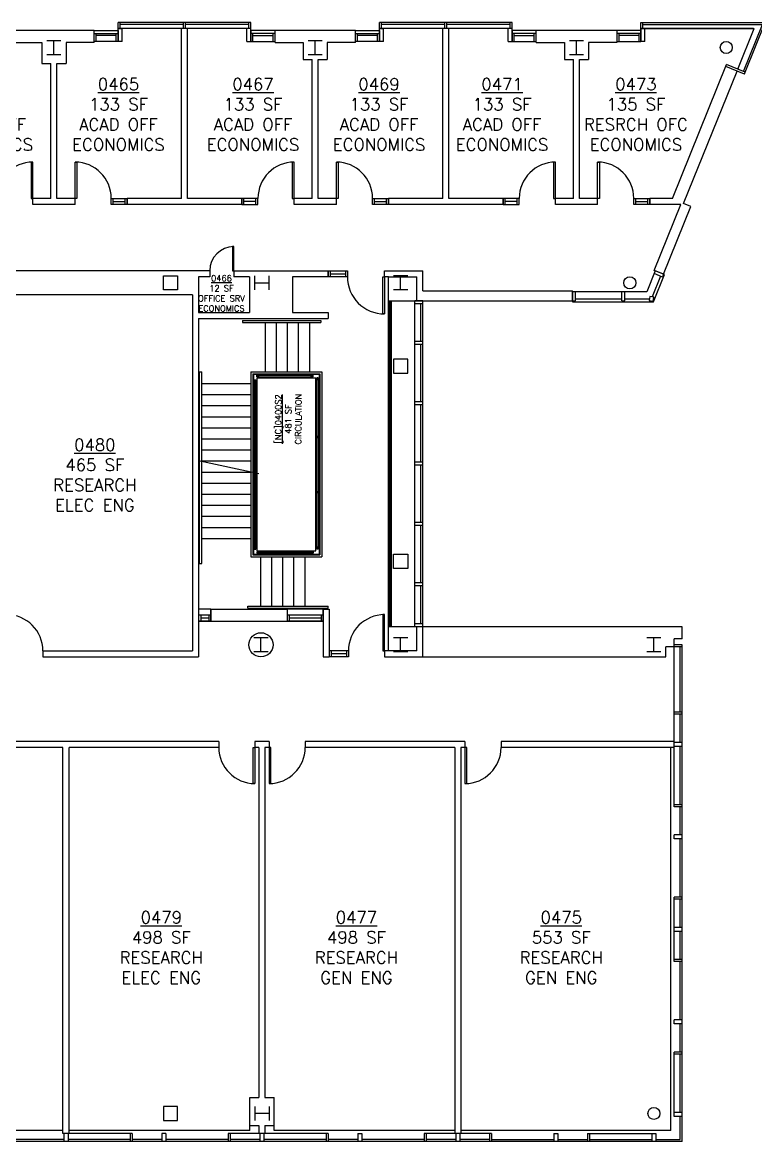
# Model space of a CAD drawing. Header units: inches. Extents: x 718 to 6834, y 507 to 5094.
# Drawn here: x 5355 to 6085, y 2328 to 3441 of the extents above; entities that cross this region are included whole.
import ezdxf

# ---------------------------------------------------------------- set-up
doc = ezdxf.new("R2010")
doc.units = ezdxf.units.IN
doc.header["$LTSCALE"] = 48
doc.header["$MEASUREMENT"] = 0
for name, color, linetype in [('A-AREA-IDEN-UCSC', 7, 'Continuous'), ('a-cols', 1, 'Continuous'), ('a-door', 3, 'Continuous'), ('a-flor-hral', 4, 'Continuous'), ('a-flor-strs', 9, 'Continuous'), ('a-glaz', 5, 'Continuous'), ('a-wall', 7, 'Continuous')]:
    doc.layers.add(name, color=color, linetype=linetype)
doc.styles.get("Standard").update_dxf_attribs({"font": 'romans.shx'})

msp = doc.modelspace()

# ---------------------------------------------------------------- linework, layer by layer
at = {"layer": 'a-cols'}
for p, q in [((5379.8, 3422.7), (5393.8, 3422.7)), ((5386.8, 3408.7), (5386.8, 3422.7)), ((5639.8, 3422.7), (5653.8, 3422.7)), ((5646.8, 3408.7), (5646.8, 3422.7)), ((5899.8, 3422.7), (5913.8, 3422.7)), ((5906.8, 3408.7), (5906.8, 3422.7)), ((5379.8, 3408.7), (5393.8, 3408.7)), ((5639.8, 3408.7), (5653.8, 3408.7)), ((5899.8, 3408.7), (5913.8, 3408.7)), ((5495.8, 3188.7), (5509.8, 3188.7)), ((5495.8, 3174.7), (5495.8, 3188.7)), ((5509.8, 3188.7), (5509.8, 3174.7)), ((5586.8, 3174.7), (5586.8, 3188.7)), ((5600.8, 3174.7), (5600.8, 3188.7)), ((5738.8, 3188.7), (5724.8, 3188.7)), ((5731.8, 3174.7), (5731.8, 3188.7)), ((5509.8, 3174.7), (5495.8, 3174.7)), ((5586.8, 3181.7), (5600.8, 3181.7)), ((5738.8, 3174.7), (5724.8, 3174.7)), ((5724.8, 3105.7), (5724.8, 3091.7)), ((5738.8, 3105.7), (5724.8, 3105.7)), ((5738.8, 3091.7), (5738.8, 3105.7)), ((5724.8, 3091.7), (5738.8, 3091.7)), ((5724.8, 2897.7), (5724.8, 2911.7)), ((5724.8, 2911.7), (5738.8, 2911.7)), ((5738.8, 2911.7), (5738.8, 2897.7)), ((5738.8, 2897.7), (5724.8, 2897.7)), ((5599.8, 2828.7), (5585.8, 2828.7)), ((5592.8, 2814.7), (5592.8, 2828.7)), ((5738.8, 2828.7), (5724.8, 2828.7)), ((5731.8, 2814.7), (5731.8, 2828.7)), ((5990.8, 2828.7), (5976.8, 2828.7)), ((5983.8, 2814.7), (5983.8, 2828.7)), ((5599.8, 2814.7), (5585.8, 2814.7)), ((5738.8, 2814.7), (5724.8, 2814.7)), ((5990.8, 2814.7), (5976.8, 2814.7)), ((5509.8, 2362.7), (5495.8, 2362.7)), ((5495.8, 2362.7), (5495.8, 2348.7)), ((5509.8, 2348.7), (5509.8, 2362.7)), ((5586.8, 2362.7), (5586.8, 2348.7)), ((5600.8, 2362.7), (5600.8, 2348.7)), ((5495.8, 2348.7), (5509.8, 2348.7)), ((5600.8, 2355.7), (5586.8, 2355.7))]:
    msp.add_line(p, q, dxfattribs=at)
for centre, radius in [((6055.8, 3415.7), 6), ((5959.8, 3181.7), 6), ((5592.8, 2821.7), 12), ((5983.8, 2355.7), 6)]:
    msp.add_circle(centre, radius, dxfattribs=at)
at = {"layer": 'a-door'}
for p, q in [((5365.8, 3301.7), (5364, 3301.7)), ((5364, 3301.7), (5364, 3265.7)), ((5365.8, 3265.7), (5365.8, 3301.7)), ((5407.8, 3265.7), (5407.8, 3301.7)), ((5407.8, 3301.7), (5409.6, 3301.7)), ((5409.6, 3301.7), (5409.6, 3265.7)), ((5625.8, 3301.7), (5624, 3301.7)), ((5624, 3301.7), (5624, 3265.7)), ((5625.8, 3265.7), (5625.8, 3301.7)), ((5667.8, 3265.7), (5667.8, 3301.7)), ((5667.8, 3301.7), (5669.6, 3301.7)), ((5669.6, 3301.7), (5669.6, 3265.7)), ((5885.8, 3301.7), (5884, 3301.7)), ((5884, 3301.7), (5884, 3265.7)), ((5885.8, 3265.7), (5885.8, 3301.7)), ((5927.8, 3265.7), (5927.8, 3301.7)), ((5927.8, 3301.7), (5929.6, 3301.7)), ((5929.6, 3301.7), (5929.6, 3265.7)), ((5364, 3265.7), (5365.8, 3265.7)), ((5409.6, 3265.7), (5407.8, 3265.7)), ((5624, 3265.7), (5625.8, 3265.7)), ((5669.6, 3265.7), (5667.8, 3265.7)), ((5884, 3265.7), (5885.8, 3265.7)), ((5929.6, 3265.7), (5927.8, 3265.7)), ((5565.8, 3217.7), (5564.6, 3217.7)), ((5564.6, 3217.7), (5564.6, 3193.7)), ((5565.8, 3193.7), (5565.8, 3217.7)), ((5564.6, 3193.7), (5565.8, 3193.7)), ((5713.9, 3150.7), (5713.9, 3187.7)), ((5713.9, 3187.7), (5715.8, 3187.7)), ((5715.8, 3187.7), (5715.8, 3150.7)), ((5715.8, 3150.7), (5713.9, 3150.7)), ((5715.8, 2851.7), (5714, 2851.7)), ((5714, 2851.7), (5714, 2815.7)), ((5715.8, 2815.7), (5715.8, 2851.7)), ((5714, 2815.7), (5715.8, 2815.7)), ((5585, 2683.7), (5585, 2719.7)), ((5585, 2719.7), (5586.8, 2719.7)), ((5586.8, 2719.7), (5586.8, 2683.7)), ((5600.8, 2719.7), (5600.8, 2683.7)), ((5602.6, 2719.7), (5600.8, 2719.7)), ((5602.6, 2683.7), (5602.6, 2719.7)), ((5795.8, 2719.7), (5795.8, 2683.7)), ((5797.6, 2719.7), (5795.8, 2719.7)), ((5797.6, 2683.7), (5797.6, 2719.7)), ((5586.8, 2683.7), (5585, 2683.7)), ((5600.8, 2683.7), (5602.6, 2683.7)), ((5795.8, 2683.7), (5797.6, 2683.7))]:
    msp.add_line(p, q, dxfattribs=at)
for centre, radius, start, end in [((5365.8, 3265.7), 36, 90, 180), ((5407.8, 3265.7), 36, 0, 90), ((5625.8, 3265.7), 36, 90, 180), ((5667.8, 3265.7), 36, 0, 90), ((5885.8, 3265.7), 36, 90, 180), ((5927.8, 3265.7), 36, 0, 90), ((5565.8, 3193.7), 24, 90, 180), ((5715.8, 3187.7), 37, 180, 270), ((5339.8, 2815.7), 36, 0, 90), ((5715.8, 2815.7), 36, 90, 180), ((5586.8, 2719.7), 36, 180, 270), ((5600.8, 2719.7), 36, 270, 0), ((5795.8, 2719.7), 36, 270, 0)]:
    msp.add_arc(centre, radius, start, end, dxfattribs=at)
at = {"layer": 'a-flor-hral'}
for p, q in [((5719.8, 2839.7), (5719.8, 3163.7)), ((5719.8, 3163.7), (5720.8, 3163.7)), ((5720.8, 2839.7), (5720.8, 3163.7)), ((5721.8, 2839.7), (5721.8, 3163.7)), ((5721.8, 3163.7), (5722.8, 3163.7)), ((5722.8, 2839.7), (5722.8, 3163.7)), ((5582.8, 3093.2), (5582.8, 2909.2)), ((5584.8, 3091.2), (5584.8, 2911.2)), ((5585.8, 3084.2), (5588.3, 3084.2)), ((5585.8, 3084.2), (5585.8, 3083.2)), ((5585.8, 3083.2), (5588.3, 3083.2)), ((5586.3, 3085.2), (5586.3, 3084.2)), ((5586.3, 3085.2), (5587.8, 3085.2)), ((5586.3, 3083.2), (5586.3, 3028.7)), ((5587.8, 3084.2), (5587.8, 3085.2)), ((5587.8, 3028.7), (5587.8, 3083.2)), ((5588.3, 3083.2), (5588.3, 3084.2)), ((5588.8, 3089.7), (5589.8, 3089.7)), ((5588.8, 3088.2), (5588.8, 3089.7)), ((5589.8, 3089.7), (5588.8, 3089.7)), ((5588.8, 3088.2), (5589.8, 3088.2)), ((5589.8, 3088.2), (5588.8, 3088.2)), ((5589.8, 3087.7), (5589.8, 3090.2)), ((5590.8, 3090.2), (5589.8, 3090.2)), ((5590.8, 3087.7), (5589.8, 3087.7)), ((5590.8, 3087.7), (5590.8, 3090.2)), ((5590.8, 3089.7), (5642.8, 3089.7)), ((5590.8, 3088.2), (5642.8, 3088.2)), ((5642.8, 3090.2), (5643.8, 3090.2)), ((5642.8, 3087.7), (5642.8, 3090.2)), ((5642.8, 3087.7), (5643.8, 3087.7)), ((5643.8, 3087.7), (5643.8, 3090.2)), ((5643.8, 3089.7), (5644.8, 3089.7)), ((5643.8, 3088.2), (5644.8, 3088.2)), ((5644.8, 3088.2), (5644.8, 3089.7)), ((5650.3, 3086.2), (5647.8, 3086.2)), ((5647.8, 3085.2), (5647.8, 3086.2)), ((5650.3, 3085.2), (5647.8, 3085.2)), ((5649.8, 3087.2), (5648.3, 3087.2)), ((5648.3, 3086.2), (5648.3, 3087.2)), ((5648.3, 3028.7), (5648.3, 3085.2)), ((5649.8, 3087.2), (5649.8, 3086.2)), ((5649.8, 3085.2), (5649.8, 3028.7)), ((5650.3, 3086.2), (5650.3, 3085.2)), ((5651.3, 3091.2), (5651.3, 2911.2)), ((5653.3, 3093.2), (5653.3, 2909.2)), ((5585.8, 3028.7), (5588.3, 3028.7)), ((5585.8, 3028.7), (5585.8, 3027.7)), ((5585.8, 3027.7), (5588.3, 3027.7)), ((5586.3, 3027.7), (5586.3, 2973.7)), ((5587.8, 2973.7), (5587.8, 3027.7)), ((5588.3, 3027.7), (5588.3, 3028.7)), ((5650.3, 3028.7), (5647.8, 3028.7)), ((5647.8, 3027.7), (5647.8, 3028.7)), ((5650.3, 3027.7), (5647.8, 3027.7)), ((5648.3, 2973.7), (5648.3, 3027.7)), ((5649.8, 3027.7), (5649.8, 2973.7)), ((5650.3, 3028.7), (5650.3, 3027.7)), ((5531.8, 2902.7), (5531.8, 3004.6)), ((5533.8, 2902.7), (5533.8, 3004.2)), ((5585.8, 2973.7), (5588.3, 2973.7)), ((5585.8, 2973.7), (5585.8, 2972.7)), ((5585.8, 2972.7), (5588.3, 2972.7)), ((5586.3, 2972.7), (5586.3, 2918.7)), ((5587.8, 2918.7), (5587.8, 2972.7)), ((5588.3, 2973.7), (5588.3, 2972.7)), ((5650.3, 2973.7), (5647.8, 2973.7)), ((5647.8, 2973.7), (5647.8, 2972.7)), ((5650.3, 2972.7), (5647.8, 2972.7)), ((5648.3, 2918.7), (5648.3, 2972.7)), ((5649.8, 2972.7), (5649.8, 2918.7)), ((5650.3, 2973.7), (5650.3, 2972.7)), ((5585.8, 2918.7), (5585.8, 2917.7)), ((5585.8, 2918.7), (5588.3, 2918.7)), ((5585.8, 2917.7), (5588.3, 2917.7)), ((5586.3, 2917.7), (5586.3, 2916.7)), ((5586.3, 2916.7), (5587.8, 2916.7)), ((5587.8, 2916.7), (5587.8, 2917.7)), ((5588.3, 2917.7), (5588.3, 2918.7)), ((5650.3, 2918.7), (5647.8, 2918.7)), ((5647.8, 2917.7), (5647.8, 2918.7)), ((5650.3, 2917.7), (5647.8, 2917.7)), ((5648.3, 2916.7), (5648.3, 2917.7)), ((5649.8, 2916.7), (5648.3, 2916.7)), ((5649.8, 2917.7), (5649.8, 2916.7)), ((5650.3, 2918.7), (5650.3, 2917.7)), ((5582.8, 2909.2), (5653.3, 2909.2)), ((5584.8, 2911.2), (5651.3, 2911.2)), ((5588.8, 2914.2), (5589.8, 2914.2)), ((5588.8, 2914.2), (5588.8, 2912.7)), ((5589.8, 2914.2), (5588.8, 2914.2)), ((5588.8, 2912.7), (5589.8, 2912.7)), ((5589.8, 2912.7), (5588.8, 2912.7)), ((5589.8, 2914.7), (5589.8, 2912.2)), ((5590.8, 2914.7), (5589.8, 2914.7)), ((5590.8, 2912.2), (5589.8, 2912.2)), ((5590.8, 2914.7), (5590.8, 2912.2)), ((5590.8, 2914.2), (5642.8, 2914.2)), ((5590.8, 2912.7), (5642.8, 2912.7)), ((5642.8, 2914.7), (5642.8, 2912.2)), ((5642.8, 2914.7), (5643.8, 2914.7)), ((5642.8, 2912.2), (5643.8, 2912.2)), ((5643.8, 2914.7), (5643.8, 2912.2)), ((5643.8, 2914.2), (5644.8, 2914.2)), ((5643.8, 2912.7), (5644.8, 2912.7)), ((5644.8, 2914.2), (5644.8, 2912.7)), ((5531.8, 2902.7), (5533.8, 2902.7)), ((5579.8, 2860.2), (5659.8, 2860.2)), ((5579.8, 2858.2), (5579.8, 2860.2)), ((5579.8, 2858.2), (5659.8, 2858.2)), ((5659.8, 2858.2), (5659.8, 2860.2)), ((5720.8, 2839.7), (5719.8, 2839.7)), ((5722.8, 2839.7), (5721.8, 2839.7))]:
    msp.add_line(p, q, dxfattribs=at)
at = {"layer": 'a-flor-hral', "ltscale": 0.4}
for p, q in [((5574.3, 3144.2), (5652.3, 3144.2)), ((5574.3, 3144.2), (5574.3, 3142.2)), ((5574.3, 3142.2), (5652.3, 3142.2)), ((5652.3, 3144.2), (5652.3, 3142.2)), ((5531.8, 3093.2), (5533.8, 3093.2)), ((5531.8, 3004.6), (5531.8, 3093.2)), ((5533.8, 3004.2), (5533.8, 3093.2)), ((5582.8, 3093.2), (5653.3, 3093.2)), ((5584.8, 3091.2), (5651.3, 3091.2))]:
    msp.add_line(p, q, dxfattribs=at)
at = {"layer": 'a-flor-strs', "ltscale": 0.4}
for p, q in [((5597.3, 3093.2), (5597.3, 3142.2)), ((5608.3, 3093.2), (5608.3, 3142.2)), ((5619.3, 3093.2), (5619.3, 3142.2)), ((5630.3, 3093.2), (5630.3, 3142.2)), ((5641.3, 3093.2), (5641.3, 3142.2)), ((5582.8, 3081.2), (5533.8, 3081.2)), ((5582.8, 3070.2), (5533.8, 3070.2)), ((5582.8, 3059.2), (5533.8, 3059.2)), ((5582.8, 3048.2), (5533.8, 3048.2)), ((5582.8, 3037.2), (5533.8, 3037.2)), ((5582.8, 3026.2), (5533.8, 3026.2)), ((5582.8, 3015.2), (5533.8, 3015.2)), ((5582.8, 3004.2), (5533.8, 3004.2)), ((5592.3, 2909.2), (5592.3, 2860.2)), ((5603.3, 2909.2), (5603.3, 2860.2)), ((5614.3, 2909.2), (5614.3, 2860.2)), ((5625.3, 2909.2), (5625.3, 2860.2)), ((5636.3, 2909.2), (5636.3, 2860.2))]:
    msp.add_line(p, q, dxfattribs=at)
at = {"layer": 'a-flor-strs'}
for p, q in [((5590.8, 2991.7), (5530.8, 3004.8)), ((5582.8, 2993.2), (5533.8, 2993.2)), ((5582.8, 2982.2), (5533.8, 2982.2)), ((5582.8, 2971.2), (5533.8, 2971.2)), ((5582.8, 2960.2), (5533.8, 2960.2)), ((5582.8, 2949.2), (5533.8, 2949.2)), ((5582.8, 2938.2), (5533.8, 2938.2)), ((5582.8, 2927.2), (5533.8, 2927.2))]:
    msp.add_line(p, q, dxfattribs=at)
at = {"layer": 'a-glaz'}
for p, q in [((5582.8, 3440.7), (5450.8, 3440.7)), ((5450.8, 3434.7), (5450.8, 3440.7)), ((5452.8, 3434.7), (5452.8, 3440.7)), ((5515.8, 3434.7), (5515.8, 3440.7)), ((5517.8, 3434.7), (5517.8, 3440.7)), ((5580.8, 3434.7), (5580.8, 3440.7)), ((5582.8, 3434.7), (5582.8, 3440.7)), ((5842.8, 3440.7), (5710.8, 3440.7)), ((5710.8, 3434.7), (5710.8, 3440.7)), ((5712.8, 3434.7), (5712.8, 3440.7)), ((5775.8, 3434.7), (5775.8, 3440.7)), ((5777.8, 3434.7), (5777.8, 3440.7)), ((5840.8, 3434.7), (5840.8, 3440.7)), ((5842.8, 3434.7), (5842.8, 3440.7)), ((5970.8, 3440.7), (6094.6, 3440.7)), ((5970.8, 3434.7), (5970.8, 3440.7)), ((5972.8, 3434.7), (5972.8, 3440.7)), ((6074.6, 3391.2), (6094.6, 3440.7)), ((5426.8, 3432.7), (5450.8, 3432.7)), ((5426.8, 3421.7), (5426.8, 3432.7)), ((5426.8, 3429.7), (5450.8, 3429.7)), ((5428.8, 3421.7), (5428.8, 3429.7)), ((5448.8, 3421.7), (5448.8, 3429.7)), ((5582.8, 3434.7), (5450.8, 3434.7)), ((5450.8, 3432.7), (5450.8, 3421.7)), ((5515.8, 3438.7), (5452.8, 3438.7)), ((5580.8, 3438.7), (5517.8, 3438.7)), ((5606.8, 3432.7), (5582.8, 3432.7)), ((5582.8, 3432.7), (5582.8, 3421.7)), ((5606.8, 3429.7), (5582.8, 3429.7)), ((5584.8, 3421.7), (5584.8, 3429.7)), ((5604.8, 3421.7), (5604.8, 3429.7)), ((5606.8, 3421.7), (5606.8, 3432.7)), ((5686.8, 3432.7), (5710.8, 3432.7)), ((5686.8, 3421.7), (5686.8, 3432.7)), ((5686.8, 3429.7), (5710.8, 3429.7)), ((5688.8, 3421.7), (5688.8, 3429.7)), ((5708.8, 3421.7), (5708.8, 3429.7)), ((5842.8, 3434.7), (5710.8, 3434.7)), ((5710.8, 3432.7), (5710.8, 3421.7)), ((5775.8, 3438.7), (5712.8, 3438.7)), ((5840.8, 3438.7), (5777.8, 3438.7)), ((5866.8, 3432.7), (5842.8, 3432.7)), ((5842.8, 3432.7), (5842.8, 3421.7)), ((5866.8, 3429.7), (5842.8, 3429.7)), ((5844.8, 3421.7), (5844.8, 3429.7)), ((5864.8, 3421.7), (5864.8, 3429.7)), ((5866.8, 3421.7), (5866.8, 3432.7)), ((5970.8, 3432.7), (5946.8, 3432.7)), ((5946.8, 3432.7), (5946.8, 3421.7)), ((5970.8, 3429.7), (5946.8, 3429.7)), ((5948.8, 3429.7), (5948.8, 3421.7)), ((5968.8, 3429.7), (5968.8, 3421.7)), ((5970.8, 3434.7), (6083.6, 3434.7)), ((5970.8, 3421.7), (5970.8, 3432.7)), ((5972.8, 3438.7), (6091.7, 3438.7)), ((6067.2, 3394.2), (6083.6, 3434.7)), ((6072.8, 3391.9), (6091.7, 3438.7)), ((5450.8, 3421.7), (5426.8, 3421.7)), ((5448.8, 3427.7), (5428.8, 3427.7)), ((5582.8, 3421.7), (5606.8, 3421.7)), ((5584.8, 3427.7), (5604.8, 3427.7)), ((5710.8, 3421.7), (5686.8, 3421.7)), ((5708.8, 3427.7), (5688.8, 3427.7)), ((5842.8, 3421.7), (5866.8, 3421.7)), ((5844.8, 3427.7), (5864.8, 3427.7)), ((5946.8, 3421.7), (5970.8, 3421.7)), ((5968.8, 3427.7), (5948.8, 3427.7)), ((6074.6, 3391.2), (6067.2, 3394.2)), ((5443.8, 3265.7), (5459.8, 3265.7)), ((5443.8, 3259.7), (5443.8, 3265.7)), ((5445.8, 3259.7), (5445.8, 3265.7)), ((5445.8, 3262.7), (5457.8, 3262.7)), ((5457.8, 3259.7), (5457.8, 3265.7)), ((5459.8, 3265.7), (5459.8, 3259.7)), ((5589.8, 3265.7), (5573.8, 3265.7)), ((5573.8, 3265.7), (5573.8, 3259.7)), ((5575.8, 3259.7), (5575.8, 3265.7)), ((5587.8, 3262.7), (5575.8, 3262.7)), ((5587.8, 3259.7), (5587.8, 3265.7)), ((5589.8, 3259.7), (5589.8, 3265.7)), ((5703.8, 3265.7), (5719.8, 3265.7)), ((5703.8, 3259.7), (5703.8, 3265.7)), ((5705.8, 3259.7), (5705.8, 3265.7)), ((5705.8, 3262.7), (5717.8, 3262.7)), ((5717.8, 3259.7), (5717.8, 3265.7)), ((5719.8, 3265.7), (5719.8, 3259.7)), ((5849.8, 3265.7), (5833.8, 3265.7)), ((5833.8, 3265.7), (5833.8, 3259.7)), ((5835.8, 3259.7), (5835.8, 3265.7)), ((5847.8, 3262.7), (5835.8, 3262.7)), ((5847.8, 3259.7), (5847.8, 3265.7)), ((5849.8, 3259.7), (5849.8, 3265.7)), ((5963.8, 3265.7), (5979.8, 3265.7)), ((5963.8, 3259.7), (5963.8, 3265.7)), ((5965.8, 3259.7), (5965.8, 3265.7)), ((5965.8, 3262.7), (5977.8, 3262.7)), ((5977.8, 3259.7), (5977.8, 3265.7)), ((5979.8, 3265.7), (5979.8, 3259.7)), ((5459.8, 3259.7), (5443.8, 3259.7)), ((5573.8, 3259.7), (5589.8, 3259.7)), ((5719.8, 3259.7), (5703.8, 3259.7)), ((5833.8, 3259.7), (5849.8, 3259.7)), ((5979.8, 3259.7), (5963.8, 3259.7)), ((5659.8, 3193.7), (5678.8, 3193.7)), ((5659.8, 3187.7), (5659.8, 3193.7)), ((5678.8, 3187.7), (5659.8, 3187.7)), ((5661.8, 3193.7), (5661.8, 3187.7)), ((5661.8, 3190.7), (5676.8, 3190.7)), ((5676.8, 3193.7), (5676.8, 3187.7)), ((5678.8, 3193.7), (5678.8, 3187.7)), ((5985.1, 3193.6), (5976.7, 3172.7)), ((5990.5, 3188.2), (5982.1, 3167.6)), ((5983.4, 3162.7), (5994.4, 3189.8)), ((5992.3, 3187.4), (5984, 3190.8)), ((5994.4, 3189.8), (5985.1, 3193.6)), ((5993.5, 3190.2), (5992.3, 3187.4)), ((5976.7, 3172.7), (5902.8, 3172.7)), ((5902.8, 3172.7), (5902.8, 3162.7)), ((5905.8, 3163.7), (5905.8, 3172.7)), ((5951.8, 3163.7), (5951.8, 3172.7)), ((5954.8, 3163.7), (5954.8, 3172.7)), ((5745.8, 2839.7), (5745.8, 3163.7)), ((5753.8, 3163.7), (5745.8, 3163.7)), ((5753.8, 2839.7), (5753.8, 3163.7)), ((5902.8, 3163.7), (5905.8, 3163.7)), ((5902.8, 3162.7), (5983.4, 3162.7)), ((5905.8, 3165.7), (5951.8, 3165.7)), ((5951.8, 3163.7), (5954.8, 3163.7)), ((5954.8, 3165.7), (5979.3, 3165.7)), ((5979.8, 3168), (5979, 3164.1)), ((5979, 3164.1), (5983, 3163.3)), ((5983.7, 3167.3), (5979.8, 3168)), ((5983, 3163.3), (5983.7, 3167.3)), ((5753.8, 3160.7), (5745.8, 3160.7)), ((5751.8, 3123.2), (5751.8, 3160.7)), ((5753.8, 3123.2), (5745.8, 3123.2)), ((5753.8, 3120.2), (5745.8, 3120.2)), ((5751.8, 3063.2), (5751.8, 3120.2)), ((5753.8, 3063.2), (5745.8, 3063.2)), ((5753.8, 3060.2), (5745.8, 3060.2)), ((5751.8, 3003.2), (5751.8, 3060.2)), ((5753.8, 3003.2), (5745.8, 3003.2)), ((5753.8, 3000.2), (5745.8, 3000.2)), ((5751.8, 2943.2), (5751.8, 3000.2)), ((5753.8, 2943.2), (5745.8, 2943.2)), ((5753.8, 2940.2), (5745.8, 2940.2)), ((5751.8, 2883.2), (5751.8, 2940.2)), ((5753.8, 2883.2), (5745.8, 2883.2)), ((5753.8, 2880.2), (5745.8, 2880.2)), ((5751.8, 2842.7), (5751.8, 2880.2)), ((5542.8, 2857.2), (5530.8, 2857.2)), ((5530.8, 2857.2), (5530.8, 2845.2)), ((5542.8, 2851.2), (5530.8, 2851.2)), ((5532.8, 2851.2), (5532.8, 2845.2)), ((5540.8, 2851.2), (5540.8, 2845.2)), ((5542.8, 2845.2), (5542.8, 2857.2)), ((5654.8, 2857.2), (5618.8, 2857.2)), ((5618.8, 2857.2), (5618.8, 2845.2)), ((5654.8, 2851.2), (5618.8, 2851.2)), ((5620.8, 2851.2), (5620.8, 2845.2)), ((5652.8, 2851.2), (5652.8, 2845.2)), ((5654.8, 2845.2), (5654.8, 2857.2)), ((5542.8, 2845.2), (5530.8, 2845.2)), ((5530.8, 2845.2), (5542.8, 2845.2)), ((5540.8, 2848.2), (5532.8, 2848.2)), ((5654.8, 2845.2), (5618.8, 2845.2)), ((5618.8, 2845.2), (5654.8, 2845.2)), ((5652.8, 2848.2), (5620.8, 2848.2)), ((5753.8, 2842.7), (5745.8, 2842.7)), ((5753.8, 2839.7), (5745.8, 2839.7)), ((6011.8, 2821.7), (6003.8, 2821.7)), ((6003.8, 2660.7), (6003.8, 2821.7)), ((6011.8, 2819.7), (6003.8, 2819.7)), ((6009.8, 2754.7), (6009.8, 2819.7)), ((5679.8, 2815.7), (5660.8, 2815.7)), ((5660.8, 2815.7), (5660.8, 2809.7)), ((5679.8, 2809.7), (5660.8, 2809.7)), ((5662.8, 2815.7), (5662.8, 2809.7)), ((5677.8, 2812.7), (5662.8, 2812.7)), ((5677.8, 2815.7), (5677.8, 2809.7)), ((5679.8, 2815.7), (5679.8, 2809.7)), ((6011.8, 2754.7), (6003.8, 2754.7)), ((6011.8, 2752.7), (6003.8, 2752.7)), ((6009.8, 2724.7), (6009.8, 2752.7)), ((6011.8, 2724.7), (6003.8, 2724.7)), ((6011.8, 2720.7), (6003.8, 2720.7)), ((6009.8, 2662.7), (6009.8, 2720.7)), ((6011.8, 2662.7), (6003.8, 2662.7)), ((6011.8, 2660.7), (6003.8, 2660.7)), ((6009.8, 2632.7), (6009.8, 2660.7)), ((6011.8, 2632.7), (6003.8, 2632.7)), ((6003.8, 2628.7), (6003.8, 2632.7)), ((6011.8, 2628.7), (6003.8, 2628.7)), ((6009.8, 2570.7), (6009.8, 2628.7)), ((6011.8, 2570.7), (6003.8, 2570.7)), ((6003.8, 2506.7), (6003.8, 2570.7)), ((6011.8, 2568.7), (6003.8, 2568.7)), ((6009.8, 2540.7), (6009.8, 2568.7)), ((6011.8, 2540.7), (6003.8, 2540.7)), ((6011.8, 2536.7), (6003.8, 2536.7)), ((6009.8, 2508.7), (6009.8, 2536.7)), ((6011.8, 2508.7), (6003.8, 2508.7)), ((6011.8, 2506.7), (6003.8, 2506.7)), ((6009.8, 2448.7), (6009.8, 2506.7)), ((6011.8, 2448.7), (6003.8, 2448.7)), ((6003.8, 2444.7), (6003.8, 2448.7)), ((6011.8, 2444.7), (6003.8, 2444.7)), ((6009.8, 2416.7), (6009.8, 2444.7)), ((6003.8, 2352.7), (6003.8, 2416.7)), ((6011.8, 2416.7), (6003.8, 2416.7)), ((6011.8, 2414.7), (6003.8, 2414.7)), ((6009.8, 2356.7), (6009.8, 2414.7)), ((6011.8, 2356.7), (6003.8, 2356.7)), ((6011.8, 2352.7), (6003.8, 2352.7)), ((6009.8, 2329.7), (6009.8, 2352.7)), ((6011.8, 2327.7), (3608.6, 2327.7)), ((5396.8, 2329.7), (5334.8, 2329.7)), ((5396.8, 2335.7), (5396.8, 2327.7)), ((5464.8, 2335.7), (5396.8, 2335.7)), ((5400.8, 2335.7), (5400.8, 2327.7)), ((5462.8, 2329.7), (5400.8, 2329.7)), ((5462.8, 2335.7), (5462.8, 2327.7)), ((5464.8, 2335.7), (5464.8, 2327.7)), ((5494.3, 2329.7), (5464.8, 2329.7)), ((5494.3, 2335.7), (5494.3, 2327.7)), ((5498.3, 2335.7), (5494.3, 2335.7)), ((5498.3, 2335.7), (5498.3, 2327.7)), ((5560.3, 2329.7), (5498.3, 2329.7)), ((5560.3, 2335.7), (5560.3, 2327.7)), ((5659.8, 2335.7), (5560.3, 2335.7)), ((5562.3, 2335.7), (5562.3, 2327.7)), ((5591.8, 2329.7), (5562.3, 2329.7)), ((5591.8, 2335.7), (5591.8, 2327.7)), ((5595.8, 2335.7), (5595.8, 2327.7)), ((5657.8, 2329.7), (5595.8, 2329.7)), ((5657.8, 2335.7), (5657.8, 2327.7)), ((5659.8, 2335.7), (5659.8, 2327.7)), ((5689.3, 2329.7), (5659.8, 2329.7)), ((5689.3, 2335.7), (5689.3, 2327.7)), ((5689.3, 2335.7), (5693.3, 2335.7)), ((5693.3, 2335.7), (5693.3, 2327.7)), ((5755.3, 2329.7), (5693.3, 2329.7)), ((5755.3, 2335.7), (5755.3, 2327.7)), ((5822.3, 2335.7), (5755.3, 2335.7)), ((5757.3, 2335.7), (5757.3, 2327.7)), ((5786.8, 2329.7), (5757.3, 2329.7)), ((5786.8, 2335.7), (5786.8, 2327.7)), ((5790.8, 2335.7), (5790.8, 2327.7)), ((5820.3, 2329.7), (5790.8, 2329.7)), ((5820.3, 2335.7), (5820.3, 2327.7)), ((5822.3, 2335.7), (5822.3, 2327.7)), ((5822.3, 2329.7), (5884.3, 2329.7)), ((5884.3, 2335.7), (5884.3, 2327.7)), ((5884.3, 2335.7), (5888.3, 2335.7)), ((5888.3, 2335.7), (5888.3, 2327.7)), ((5888.3, 2329.7), (5917.8, 2329.7)), ((5917.8, 2335.7), (5917.8, 2327.7)), ((5917.8, 2335.7), (5985.8, 2335.7)), ((5919.8, 2335.7), (5919.8, 2327.7)), ((5919.8, 2329.7), (5981.8, 2329.7)), ((5981.8, 2335.7), (5981.8, 2327.7)), ((5985.8, 2335.7), (5985.8, 2327.7)), ((5985.8, 2329.7), (6009.8, 2329.7))]:
    msp.add_line(p, q, dxfattribs=at)
at = {"layer": 'a-glaz', "ltscale": 0.333333}
msp.add_line((6011.8, 2327.7), (6011.8, 2821.7), dxfattribs=at)
at = {"layer": 'a-wall'}
for p, q in [((5426.8, 3432.7), (5346.8, 3432.7)), ((5426.8, 3420.7), (5426.8, 3432.7)), ((5450.8, 3421.7), (5450.8, 3434.7)), ((5450.8, 3434.7), (5454.8, 3434.7)), ((5454.8, 3421.7), (5454.8, 3434.7)), ((5513.8, 3265.7), (5513.8, 3434.7)), ((5519.8, 3434.7), (5513.8, 3434.7)), ((5519.8, 3265.7), (5519.8, 3434.7)), ((5578.8, 3421.7), (5578.8, 3434.7)), ((5582.8, 3434.7), (5578.8, 3434.7)), ((5582.8, 3421.7), (5582.8, 3434.7)), ((5606.8, 3420.7), (5606.8, 3432.7)), ((5686.8, 3432.7), (5606.8, 3432.7)), ((5686.8, 3420.7), (5686.8, 3432.7)), ((5710.8, 3421.7), (5710.8, 3434.7)), ((5710.8, 3434.7), (5714.8, 3434.7)), ((5714.8, 3421.7), (5714.8, 3434.7)), ((5773.8, 3265.7), (5773.8, 3434.7)), ((5779.8, 3434.7), (5773.8, 3434.7)), ((5779.8, 3265.7), (5779.8, 3434.7)), ((5838.8, 3421.7), (5838.8, 3434.7)), ((5842.8, 3434.7), (5838.8, 3434.7)), ((5842.8, 3421.7), (5842.8, 3434.7)), ((5866.8, 3420.7), (5866.8, 3432.7)), ((5946.8, 3432.7), (5866.8, 3432.7)), ((5946.8, 3432.7), (5946.8, 3420.7)), ((5970.8, 3434.7), (6083.6, 3434.7)), ((6082.8, 3434.7), (5970.8, 3434.7)), ((5970.8, 3434.7), (5970.8, 3421.7)), ((5970.8, 3421.7), (5970.8, 3434.7)), ((5974.8, 3421.7), (5974.8, 3434.7)), ((6067.2, 3394.2), (6083.6, 3434.7)), ((5346.8, 3420.7), (5374.8, 3420.7)), ((5374.8, 3420.7), (5374.8, 3399.7)), ((5398.8, 3420.7), (5398.8, 3399.7)), ((5426.8, 3420.7), (5398.8, 3420.7)), ((5454.8, 3421.7), (5450.8, 3421.7)), ((5578.8, 3421.7), (5582.8, 3421.7)), ((5606.8, 3420.7), (5634.8, 3420.7)), ((5634.8, 3420.7), (5634.8, 3403.7)), ((5658.8, 3420.7), (5658.8, 3403.7)), ((5686.8, 3420.7), (5658.8, 3420.7)), ((5714.8, 3421.7), (5710.8, 3421.7)), ((5838.8, 3421.7), (5842.8, 3421.7)), ((5866.8, 3420.7), (5894.8, 3420.7)), ((5894.8, 3420.7), (5894.8, 3403.7)), ((5918.8, 3420.7), (5918.8, 3403.7)), ((5946.8, 3420.7), (5918.8, 3420.7)), ((5974.8, 3421.7), (5970.8, 3421.7)), ((5374.8, 3399.7), (5383.8, 3399.7)), ((5383.8, 3265.7), (5383.8, 3399.7)), ((5389.8, 3265.7), (5389.8, 3399.7)), ((5389.8, 3399.7), (5398.8, 3399.7)), ((5634.8, 3403.7), (5643.8, 3403.7)), ((5643.8, 3265.7), (5643.8, 3403.7)), ((5649.8, 3265.7), (5649.8, 3403.7)), ((5649.8, 3403.7), (5658.8, 3403.7)), ((5894.8, 3403.7), (5903.8, 3403.7)), ((5903.8, 3265.7), (5903.8, 3403.7)), ((5909.8, 3265.7), (5909.8, 3403.7)), ((5909.8, 3403.7), (5918.8, 3403.7)), ((6002.4, 3265.7), (6056.1, 3398.7)), ((6073.9, 3389.3), (6055.4, 3396.8)), ((6074.6, 3391.2), (6056.1, 3398.7)), ((6013.3, 3260.7), (6066.5, 3392.3)), ((6073.9, 3389.3), (6074.6, 3391.2)), ((5365.8, 3259.7), (5365.8, 3265.7)), ((5383.8, 3265.7), (5365.8, 3265.7)), ((5407.8, 3265.7), (5389.8, 3265.7)), ((5407.8, 3259.7), (5407.8, 3265.7)), ((5459.8, 3259.7), (5459.8, 3265.7)), ((5513.8, 3265.7), (5459.8, 3265.7)), ((5573.8, 3265.7), (5519.8, 3265.7)), ((5573.8, 3259.7), (5573.8, 3265.7)), ((5625.8, 3259.7), (5625.8, 3265.7)), ((5643.8, 3265.7), (5625.8, 3265.7)), ((5667.8, 3265.7), (5649.8, 3265.7)), ((5667.8, 3259.7), (5667.8, 3265.7)), ((5719.8, 3259.7), (5719.8, 3265.7)), ((5773.8, 3265.7), (5719.8, 3265.7)), ((5833.8, 3265.7), (5779.8, 3265.7)), ((5833.8, 3259.7), (5833.8, 3265.7)), ((5885.8, 3259.7), (5885.8, 3265.7)), ((5903.8, 3265.7), (5885.8, 3265.7)), ((5927.8, 3265.7), (5909.8, 3265.7)), ((5927.8, 3259.7), (5927.8, 3265.7)), ((6002.4, 3265.7), (5979.8, 3265.7)), ((5979.8, 3259.7), (5979.8, 3265.7)), ((5407.8, 3259.7), (5365.8, 3259.7)), ((5573.8, 3259.7), (5459.8, 3259.7)), ((5667.8, 3259.7), (5625.8, 3259.7)), ((5833.8, 3259.7), (5719.8, 3259.7)), ((5927.8, 3259.7), (5885.8, 3259.7)), ((6010.7, 3259.7), (5979.8, 3259.7)), ((5984.2, 3194), (6010.7, 3259.7)), ((5993.5, 3190.2), (6020.7, 3257.7)), ((6020.7, 3257.7), (6013.3, 3260.7)), ((5541.8, 3193.7), (5062.8, 3193.7)), ((5530.8, 3187.7), (5530.8, 3152.2)), ((5541.8, 3187.7), (5530.8, 3187.7)), ((5541.8, 3193.7), (5541.8, 3187.7)), ((5565.8, 3193.7), (5659.8, 3193.7)), ((5565.8, 3193.7), (5565.8, 3187.7)), ((5581.3, 3187.7), (5565.8, 3187.7)), ((5581.3, 3187.7), (5581.3, 3152.2)), ((5624.3, 3187.7), (5624.3, 3152.2)), ((5659.8, 3187.7), (5624.3, 3187.7)), ((5659.8, 3193.7), (5659.8, 3187.7)), ((5715.8, 3187.7), (5715.8, 3193.7)), ((5715.8, 3193.7), (5753.8, 3193.7)), ((5719.8, 3187.7), (5715.8, 3187.7)), ((5719.8, 3163.7), (5719.8, 3187.7)), ((5719.8, 3187.7), (5747.8, 3187.7)), ((5747.8, 3163.7), (5747.8, 3187.7)), ((5753.8, 3173.7), (5753.8, 3193.7)), ((5993.5, 3190.2), (5984.2, 3194)), ((5753.8, 3173.7), (5902.8, 3173.7)), ((5902.8, 3163.7), (5902.8, 3173.7)), ((5524.8, 3169.7), (5335.8, 3169.7)), ((5524.8, 3169.7), (5524.8, 2815.7)), ((5719.8, 3163.7), (5902.8, 3163.7)), ((5530.8, 3152.2), (5581.3, 3152.2)), ((5624.3, 3152.2), (5659.8, 3152.2)), ((5659.8, 3152.2), (5659.8, 3146.2)), ((5530.8, 3146.2), (5659.8, 3146.2)), ((5530.8, 3146.2), (5530.8, 2809.7)), ((5585.3, 3090.7), (5585.3, 2911.7)), ((5588.8, 3087.2), (5588.8, 2915.2)), ((5650.8, 3090.7), (5650.8, 2911.7)), ((5585.3, 2911.7), (5650.8, 2911.7)), ((5588.8, 2915.2), (5647.3, 2915.2)), ((5542.8, 2857.2), (5618.8, 2857.2)), ((5542.8, 2857.2), (5542.8, 2845.2)), ((5618.8, 2857.2), (5618.8, 2845.2)), ((5654.8, 2857.2), (5654.8, 2809.7)), ((5654.8, 2857.2), (5660.8, 2857.2)), ((5660.8, 2857.2), (5660.8, 2809.7)), ((5542.8, 2845.2), (5618.8, 2845.2)), ((5719.8, 2815.7), (5719.8, 2839.7)), ((6011.8, 2839.7), (5719.8, 2839.7)), ((5747.8, 2815.7), (5747.8, 2839.7)), ((5753.8, 2809.7), (5753.8, 2839.7)), ((6011.8, 2827.7), (6003.8, 2827.7)), ((6003.8, 2819.7), (5995.8, 2819.7)), ((5375.8, 2815.7), (5375.8, 2809.7)), ((5375.8, 2815.7), (5524.8, 2815.7)), ((5375.8, 2809.7), (5530.8, 2809.7)), ((5654.8, 2809.7), (5660.8, 2809.7)), ((5747.8, 2815.7), (5715.8, 2815.7)), ((5715.8, 2815.7), (5715.8, 2809.7)), ((5715.8, 2809.7), (5995.8, 2809.7)), ((5550.8, 2725.7), (5246.8, 2725.7)), ((5395.8, 2719.7), (5246.8, 2719.7)), ((5395.8, 2335.7), (5395.8, 2719.7)), ((5401.8, 2335.7), (5401.8, 2719.7)), ((5550.8, 2719.7), (5401.8, 2719.7)), ((5550.8, 2725.7), (5550.8, 2719.7)), ((5600.8, 2725.7), (5586.8, 2725.7)), ((5586.8, 2725.7), (5586.8, 2719.7)), ((5590.8, 2719.7), (5586.8, 2719.7)), ((5590.8, 2719.7), (5590.8, 2371.7)), ((5596.8, 2719.7), (5596.8, 2371.7)), ((5600.8, 2719.7), (5596.8, 2719.7)), ((5600.8, 2725.7), (5600.8, 2719.7)), ((5795.8, 2725.7), (5636.8, 2725.7)), ((5636.8, 2725.7), (5636.8, 2719.7)), ((5785.8, 2719.7), (5636.8, 2719.7)), ((5785.8, 2719.7), (5785.8, 2335.7)), ((5791.8, 2719.7), (5791.8, 2335.7)), ((5795.8, 2719.7), (5791.8, 2719.7)), ((5795.8, 2725.7), (5795.8, 2719.7)), ((6003.8, 2725.7), (5831.8, 2725.7)), ((5831.8, 2725.7), (5831.8, 2719.7)), ((6003.8, 2719.7), (5831.8, 2719.7)), ((6000.8, 2338.7), (6000.8, 2719.7)), ((6003.8, 2719.7), (6003.8, 2725.7)), ((5581.8, 2338.7), (5581.8, 2371.7)), ((5581.8, 2371.7), (5590.8, 2371.7)), ((5596.8, 2371.7), (5605.8, 2371.7)), ((5605.8, 2338.7), (5605.8, 2371.7)), ((5395.8, 2338.7), (5215.8, 2338.7)), ((5581.8, 2338.7), (5401.8, 2338.7)), ((5581.8, 2343.7), (5590.8, 2343.7)), ((5590.8, 2343.7), (5590.8, 2335.7)), ((5596.8, 2343.7), (5605.8, 2343.7)), ((5596.8, 2343.7), (5596.8, 2335.7)), ((5785.8, 2338.7), (5605.8, 2338.7)), ((6000.8, 2338.7), (5791.8, 2338.7)), ((5401.8, 2335.7), (5395.8, 2335.7)), ((5596.8, 2335.7), (5590.8, 2335.7)), ((5791.8, 2335.7), (5785.8, 2335.7))]:
    msp.add_line(p, q, dxfattribs=at)
at = {"layer": 'a-wall', "ltscale": 0.4}
for p, q in [((5585.3, 3090.7), (5650.8, 3090.7)), ((5588.8, 3087.2), (5647.3, 3087.2))]:
    msp.add_line(p, q, dxfattribs=at)
at = {"layer": 'a-wall', "ltscale": 0.333333}
for p, q in [((5647.3, 2915.2), (5647.3, 3087.2)), ((6011.8, 2827.7), (6011.8, 2839.7)), ((6003.8, 2819.7), (6003.8, 2827.7)), ((5995.8, 2809.7), (5995.8, 2819.7))]:
    msp.add_line(p, q, dxfattribs=at)

# ---------------------------------------------------------------- texts
at = {"layer": 'A-AREA-IDEN-UCSC', "attachment_point": 5}
for s, insert, char_height in [('\\L0463\\l\\P133 SF\\PACAD OFF\\PECONOMICS', (5320, 3349.2), 12), ('\\L0465\\l\\P133 SF\\PACAD OFF\\PECONOMICS', (5451, 3349.2), 12), ('\\L0467\\l\\P133 SF\\PACAD OFF\\PECONOMICS', (5584.9, 3349.2), 12), ('\\L0469\\l\\P133 SF\\PACAD OFF\\PECONOMICS', (5710.3, 3349.2), 12), ('\\L0471\\l\\P133 SF\\PACAD OFF\\PECONOMICS', (5832.7, 3349.2), 12), ('\\L0473\\l\\P135 SF\\PRESRCH OFC\\PECONOMICS', (5965.9, 3349.2), 12), ('\\L0466\\l\\P12 SF\\POFFICE SRV\\PECONOMICS', (5553.5, 3171.2), 6), ('\\L0480\\l\\P465 SF\\PRESEARCH\\PELEC ENG', (5427.5, 2990.6), 12), ('\\L0479\\l\\P498 SF\\PRESEARCH\\PELEC ENG', (5493.6, 2520.7), 12), ('\\L0477\\l\\P498 SF\\PRESEARCH\\PGEN ENG', (5687.8, 2520.7), 12), ('\\L0475\\l\\P553 SF\\PRESEARCH\\PGEN ENG', (5891.6, 2520.7), 12)]:
    msp.add_mtext(s, dxfattribs=dict(at, insert=insert, char_height=char_height))
at = {"layer": 'A-AREA-IDEN-UCSC', "insert": (5620, 3046.2), "char_height": 6, "attachment_point": 5, "rotation": 89.7375}
msp.add_mtext('\\L[NC]0400S2\\l\\P481 SF\\PCIRCULATION', dxfattribs=at)

doc.saveas('drawing.dxf')
